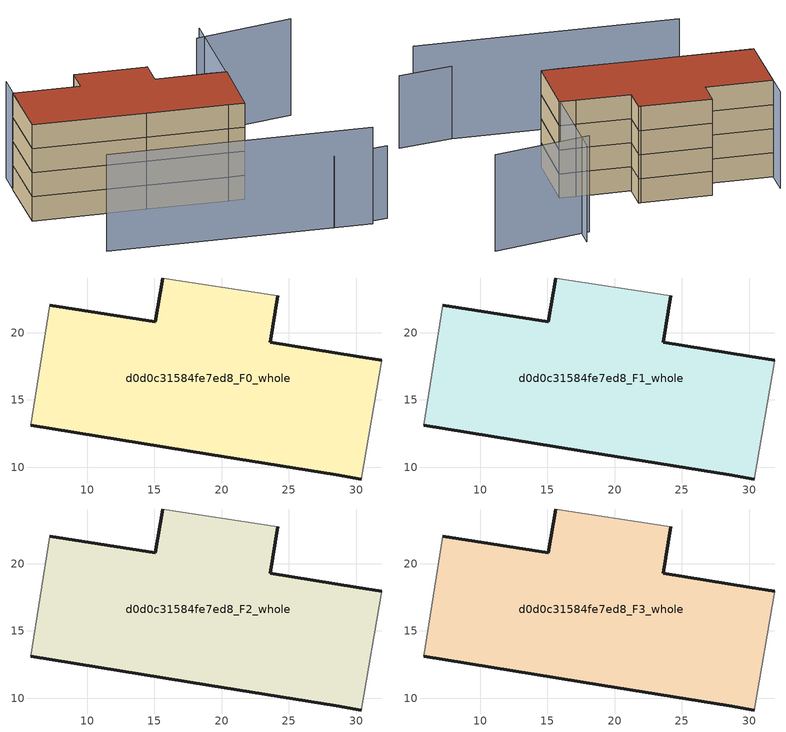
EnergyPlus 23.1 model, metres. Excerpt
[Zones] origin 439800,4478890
d0d0c31584fe7ed8_F0_whole
 floor ground (EU_floor_Construction): 31.91,17.96 30.38,9.13 28.51,9.43 19.03,10.97 5.81,13.13 7.21,22.06 15.09,20.81 15.64,24.07 23.93,22.77 24.16,22.73 23.62,19.31 30,18.27 z0
 wall outside (EU_wall_Construction): 5.81,13.13 19.03,10.97 28.51,9.43 30.38,9.13 / 31.91,17.96 30,18.27 23.62,19.31 24.16,22.73 / 15.64,24.07 15.09,20.81 7.21,22.06 z0:3
 wall adiabatic (EU_wall_Construction): 30.38,9.13 31.91,17.96 / 24.16,22.73 23.93,22.77 15.64,24.07 / 7.21,22.06 5.81,13.13 z0:3
d0d0c31584fe7ed8_F1_whole
 floor to d0d0c31584fe7ed8_F0_whole (EU_floor_Construction): 31.91,17.96 30.38,9.13 28.51,9.43 19.03,10.97 5.81,13.13 7.21,22.06 15.09,20.81 15.64,24.07 23.93,22.77 24.16,22.73 23.62,19.31 30,18.27 z3
 wall outside (EU_wall_Construction): 5.81,13.13 19.03,10.97 28.51,9.43 30.38,9.13 / 31.91,17.96 30,18.27 23.62,19.31 24.16,22.73 / 15.64,24.07 15.09,20.81 7.21,22.06 z3:6
 wall adiabatic (EU_wall_Construction): 30.38,9.13 31.91,17.96 / 24.16,22.73 23.93,22.77 15.64,24.07 / 7.21,22.06 5.81,13.13 z3:6
d0d0c31584fe7ed8_F2_whole
 floor to d0d0c31584fe7ed8_F1_whole (EU_floor_Construction): 31.91,17.96 30.38,9.13 28.51,9.43 19.03,10.97 5.81,13.13 7.21,22.06 15.09,20.81 15.64,24.07 23.93,22.77 24.16,22.73 23.62,19.31 30,18.27 z6
 wall outside (EU_wall_Construction): 5.81,13.13 19.03,10.97 28.51,9.43 30.38,9.13 / 31.91,17.96 30,18.27 23.62,19.31 24.16,22.73 / 15.64,24.07 15.09,20.81 7.21,22.06 z6:9
 wall adiabatic (EU_wall_Construction): 30.38,9.13 31.91,17.96 / 24.16,22.73 23.93,22.77 15.64,24.07 / 7.21,22.06 5.81,13.13 z6:9
d0d0c31584fe7ed8_F3_whole
 floor to d0d0c31584fe7ed8_F2_whole (EU_floor_Construction): 31.91,17.96 30.38,9.13 28.51,9.43 19.03,10.97 5.81,13.13 7.21,22.06 15.09,20.81 15.64,24.07 23.93,22.77 24.16,22.73 23.62,19.31 30,18.27 z9
 wall outside (EU_wall_Construction): 5.81,13.13 19.03,10.97 28.51,9.43 30.38,9.13 / 31.91,17.96 30,18.27 23.62,19.31 24.16,22.73 / 15.64,24.07 15.09,20.81 7.21,22.06 z9:12
 wall adiabatic (EU_wall_Construction): 30.38,9.13 31.91,17.96 / 24.16,22.73 23.93,22.77 15.64,24.07 / 7.21,22.06 5.81,13.13 z9:12
 roof outside (EU_roof_Construction): 30.38,9.13 31.91,17.96 30,18.27 23.62,19.31 24.16,22.73 23.93,22.77 15.64,24.07 15.09,20.81 7.21,22.06 5.81,13.13 19.03,10.97 28.51,9.43 z12
shading: 10.31,2.09 41.1,-2.81 / 30.38,9.13 33.84,30.37 / 44.38,28.63 32.46,27.92 / 7.78,25.31 5.81,13.13 z0:12; 36.63,-2.1 43.17,-2.04 z0:9
[Building]
EU S2 Campaign: North Axis=0; Terrain=City; Solar Distribution=FullExterior
[Site:Location]
Madrid: Latitude=40.5; Longitude=-3.5; Time Zone=1; Elevation=609
[SizingPeriod:WeatherFileDays]
AnnualSizingPeriod: Begin Month=1; Begin Day of Month=1; End Month=12; End Day of Month=31; Day of Week for Start Day=Monday; Use Weather File Daylight Saving Period=No; Use Weather File Rain and Snow Indicators=No
[MATERIAL]
EU_InternalMass_Material: Roughness=MediumRough; Thickness=0.1; Conductivity=1; Density=1800; Specific Heat=900; Thermal Absorptance=0.9; Solar Absorptance=0.7; Visible Absorptance=0.7
[MATERIAL:NOMASS] Roughness=MediumRough; Thermal Absorptance=0.9; Solar Absorptance=0.7; Visible Absorptance=0.7
Name | Thermal Resistance
EU_wall_NoMass | 0.459673
EU_roof_NoMass | 0.495815
EU_floor_NoMass | 0.788942
[CONSTRUCTION]
EU_wall_Construction: EU_wall_NoMass
EU_roof_Construction: EU_roof_NoMass
EU_floor_Construction: EU_floor_NoMass
EU_InternalMass_Construction: EU_InternalMass_Material
[ZONE] Type=1; Multiplier=1; Ceiling Height=autocalculate; Floor Area=autocalculate; Part of Total Floor Area=Yes
Name | Volume
d0d0c31584fe7ed8_F0_whole | 762.618
d0d0c31584fe7ed8_F1_whole; d0d0c31584fe7ed8_F2_whole; d0d0c31584fe7ed8_F3_whole | 762.619
[INTERNALMASS] Construction=EU_InternalMass_Construction; Surface Area=254.206
Name | Zone or ZoneList
d0d0c31584fe7ed8_F0_whole_EU_InternalMass | d0d0c31584fe7ed8_F0_whole
d0d0c31584fe7ed8_F1_whole_EU_InternalMass | d0d0c31584fe7ed8_F1_whole
d0d0c31584fe7ed8_F2_whole_EU_InternalMass | d0d0c31584fe7ed8_F2_whole
d0d0c31584fe7ed8_F3_whole_EU_InternalMass | d0d0c31584fe7ed8_F3_whole
[OTHEREQUIPMENT] Fuel Type=Electricity; Design Level Calculation Method=Watts/Area; Power per Zone Floor Area=1; Fraction Latent=0; Fraction Radiant=0; Fraction Lost=0; Carbon Dioxide Generation Rate=0; EndUse Subcategory=EU_Step8_InternalGains
Name | Zone or ZoneList or Space or SpaceList | Schedule
EU_Step8_InternalGain_d0d0c31584fe7ed8_F0_whole_f000 | d0d0c31584fe7ed8_F0_whole | EU_Step8_GainSchedule_d0d0c31584fe7ed8_F0_whole_f000
EU_Step8_InternalGain_d0d0c31584fe7ed8_F1_whole_f000 | d0d0c31584fe7ed8_F1_whole | EU_Step8_GainSchedule_d0d0c31584fe7ed8_F1_whole_f000
EU_Step8_InternalGain_d0d0c31584fe7ed8_F2_whole_f000 | d0d0c31584fe7ed8_F2_whole | EU_Step8_GainSchedule_d0d0c31584fe7ed8_F2_whole_f000
EU_Step8_InternalGain_d0d0c31584fe7ed8_F3_whole_f000 | d0d0c31584fe7ed8_F3_whole | EU_Step8_GainSchedule_d0d0c31584fe7ed8_F3_whole_f000
[ZONEVENTILATION:DESIGNFLOWRATE] Schedule=EU_AlwaysOn; Design Flow Rate Calculation Method=AirChanges/Hour; Air Changes per Hour=0.719161; Ventilation Type=Natural; Fan Pressure Rise=0; Fan Total Efficiency=1; Constant Term Coefficient=1; Temperature Term Coefficient=0; Velocity Term Coefficient=0; Velocity Squared Term Coefficient=0; Minimum Indoor Temperature=-100; Maximum Indoor Temperature=100; Delta Temperature=-100; Minimum Outdoor Temperature=-100; Maximum Outdoor Temperature=100; Maximum Wind Speed=40
Name | Zone or ZoneList or Space or SpaceList
EU_ConstantAir_d0d0c31584fe7ed8_F0_whole | d0d0c31584fe7ed8_F0_whole
EU_ConstantAir_d0d0c31584fe7ed8_F1_whole | d0d0c31584fe7ed8_F1_whole
EU_ConstantAir_d0d0c31584fe7ed8_F2_whole | d0d0c31584fe7ed8_F2_whole
EU_ConstantAir_d0d0c31584fe7ed8_F3_whole | d0d0c31584fe7ed8_F3_whole
[HVACTEMPLATE:THERMOSTAT] Constant Heating Setpoint=20; Constant Cooling Setpoint=50
EU_HeatOnly_d0d0c31584fe7ed8_F0_whole; EU_HeatOnly_d0d0c31584fe7ed8_F1_whole; EU_HeatOnly_d0d0c31584fe7ed8_F2_whole; EU_HeatOnly_d0d0c31584fe7ed8_F3_whole
[HVACTEMPLATE:ZONE:IDEALLOADSAIRSYSTEM] System Availability Schedule=EU_AlwaysOn; Maximum Heating Supply Air Temperature=50; Minimum Cooling Supply Air Temperature=13; Maximum Heating Supply Air Humidity Ratio=0.0156; Minimum Cooling Supply Air Humidity Ratio=0.0077; Heating Limit=NoLimit; Cooling Limit=NoLimit; Heating Availability Schedule=EU_AlwaysOn; Cooling Availability Schedule=EU_CoolingOff; Dehumidification Control Type=ConstantSensibleHeatRatio; Cooling Sensible Heat Ratio=0.7; Dehumidification Setpoint=60; Humidification Control Type=None; Humidification Setpoint=30; Outdoor Air Method=None; Outdoor Air Flow Rate per Person=0.00944; Outdoor Air Flow Rate per Zone Floor Area=0; Outdoor Air Flow Rate per Zone=0; Demand Controlled Ventilation Type=None; Outdoor Air Economizer Type=NoEconomizer; Heat Recovery Type=None; Sensible Heat Recovery Effectiveness=0.7; Latent Heat Recovery Effectiveness=0.65
Name | Template Thermostat
d0d0c31584fe7ed8_F0_whole | EU_HeatOnly_d0d0c31584fe7ed8_F0_whole
d0d0c31584fe7ed8_F1_whole | EU_HeatOnly_d0d0c31584fe7ed8_F1_whole
d0d0c31584fe7ed8_F2_whole | EU_HeatOnly_d0d0c31584fe7ed8_F2_whole
d0d0c31584fe7ed8_F3_whole | EU_HeatOnly_d0d0c31584fe7ed8_F3_whole
[SIZING:ZONE] Zone Cooling Design Supply Air Temperature Input Method=SupplyAirTemperature; Zone Cooling Design Supply Air Temperature=13; Zone Heating Design Supply Air Temperature Input Method=SupplyAirTemperature; Zone Heating Design Supply Air Temperature=50; Zone Cooling Design Supply Air Humidity Ratio=0.008; Zone Heating Design Supply Air Humidity Ratio=0.008; Cooling Design Air Flow Method=DesignDay; Cooling Design Air Flow Rate=0; Cooling Minimum Air Flow per Zone Floor Area=0.000762; Cooling Minimum Air Flow=0; Cooling Minimum Air Flow Fraction=0.2; Heating Design Air Flow Method=DesignDay; Heating Design Air Flow Rate=0; Heating Maximum Air Flow per Zone Floor Area=0.002032; Heating Maximum Air Flow=0.141576; Heating Maximum Air Flow Fraction=0.3; Account for Dedicated Outdoor Air System=No; Dedicated Outdoor Air System Control Strategy=NeutralSupplyAir; Dedicated Outdoor Air Low Setpoint Temperature for Design=autosize; Dedicated Outdoor Air High Setpoint Temperature for Design=autosize; Zone Load Sizing Method=Sensible Load Only No Latent Load; Zone Latent Cooling Design Supply Air Humidity Ratio Input Method=HumidityRatioDifference; Zone Cooling Design Supply Air Humidity Ratio Difference=0.005; Zone Latent Heating Design Supply Air Humidity Ratio Input Method=HumidityRatioDifference; Zone Humidification Design Supply Air Humidity Ratio Difference=0.005
d0d0c31584fe7ed8_F0_whole; d0d0c31584fe7ed8_F1_whole; d0d0c31584fe7ed8_F2_whole; d0d0c31584fe7ed8_F3_whole
[SCHEDULE:CONSTANT]
Name | Hourly Value
EU_AlwaysOn | 1
EU_CoolingOff | 0
[SCHEDULE:FILE] Column Number=1; Rows to Skip at Top=0; Number of Hours of Data=8760; Column Separator=Comma; Interpolate to Timestep=No; Minutes per Item=60; Adjust Schedule for Daylight Savings=Yes
Name | File
EU_Step8_GainSchedule_d0d0c31584fe7ed8_F0_whole_f000 | ../../schedules/d0d0c31584fe7ed8/d0d0c31584fe7ed8_F0_whole_f000_gain.csv
EU_Step8_GainSchedule_d0d0c31584fe7ed8_F1_whole_f000 | ../../schedules/d0d0c31584fe7ed8/d0d0c31584fe7ed8_F1_whole_f000_gain.csv
EU_Step8_GainSchedule_d0d0c31584fe7ed8_F2_whole_f000 | ../../schedules/d0d0c31584fe7ed8/d0d0c31584fe7ed8_F2_whole_f000_gain.csv
EU_Step8_GainSchedule_d0d0c31584fe7ed8_F3_whole_f000 | ../../schedules/d0d0c31584fe7ed8/d0d0c31584fe7ed8_F3_whole_f000_gain.csv
